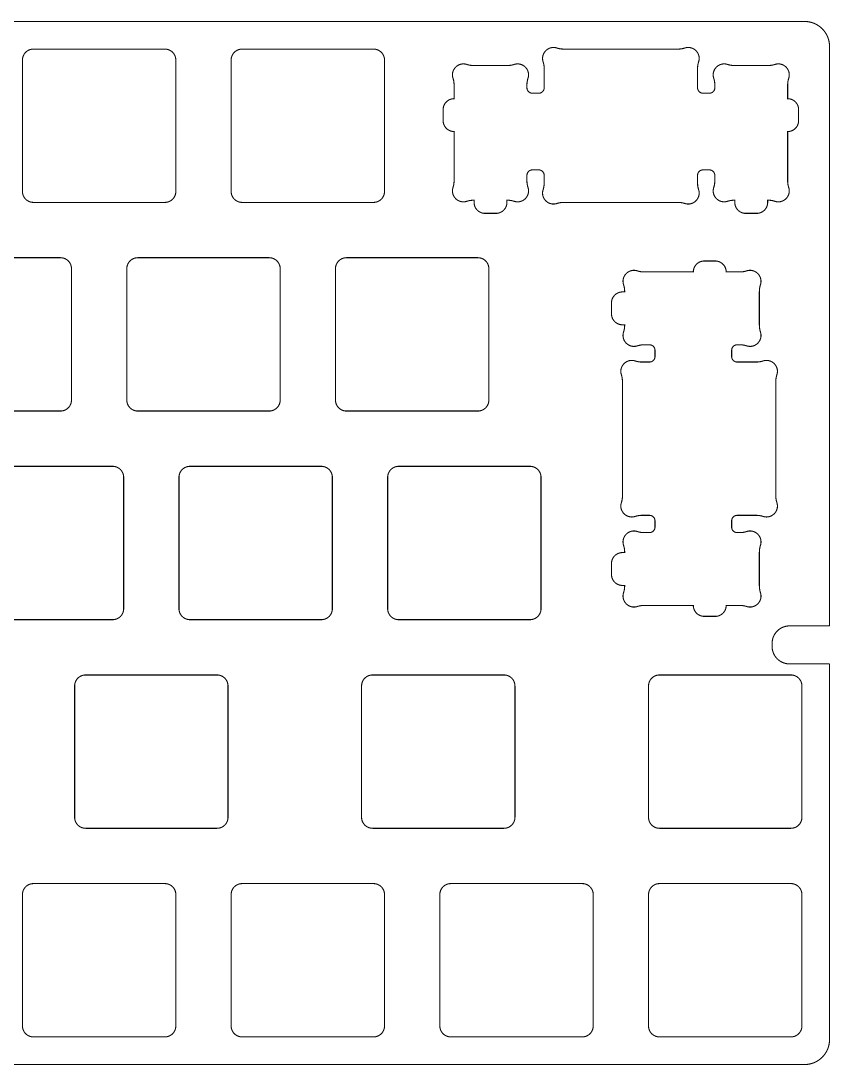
# Model space of a CAD drawing. Header units: millimetres. Extents: x 0 to 286, y -95 to 0.
# Drawn here: x 211.9 to 285.8, y -95.3 to 0.1 of the extents above; entities that cross this region are included whole.
import ezdxf

# ---------------------------------------------------------------- set-up
doc = ezdxf.new("R2010")
doc.units = ezdxf.units.MM
doc.header["$MEASUREMENT"] = 0
doc.layers.add('Board-Outline-Layer', color=7, linetype='Continuous', true_color=0xff00ff)

msp = doc.modelspace()

# ---------------------------------------------------------------- linework, layer by layer
at = {"layer": 'Board-Outline-Layer', "const_width": 0.1}
for points in [[(2.286, 0), (283.465, 0)], [(213.075, -2.525), (225.075, -2.525)], [(232.125, -2.525), (244.125, -2.525)], [(285.751, -2.286), (285.751, -55.192)], [(212.075, -3.525), (212.075, -15.525)], [(226.075, -3.525), (226.075, -15.525)], [(231.125, -3.525), (231.125, -15.525)], [(245.125, -3.525), (245.125, -15.525)], [(213.075, -16.525), (225.075, -16.525)], [(232.125, -16.525), (244.125, -16.525)], [(203.55, -21.575), (215.55, -21.575)], [(222.6, -21.575), (234.6, -21.575)], [(241.65, -21.575), (253.651, -21.575)], [(216.55, -22.575), (216.55, -34.575)], [(221.6, -22.575), (221.6, -34.575)], [(235.6, -22.575), (235.6, -34.575)], [(240.65, -22.575), (240.65, -34.575)], [(254.651, -22.575), (254.651, -34.575)], [(203.55, -35.575), (215.55, -35.575)], [(222.6, -35.575), (234.6, -35.575)], [(241.65, -35.575), (253.651, -35.575)], [(208.313, -40.625), (220.313, -40.625)], [(227.363, -40.625), (239.363, -40.625)], [(246.413, -40.625), (258.413, -40.625)], [(221.313, -41.625), (221.313, -53.625)], [(226.363, -41.625), (226.363, -53.625)], [(240.363, -41.625), (240.363, -53.625)], [(245.413, -41.625), (245.413, -53.625)], [(259.413, -41.625), (259.413, -53.625)], [(208.313, -54.625), (220.313, -54.625)], [(227.363, -54.625), (239.363, -54.625)], [(246.413, -54.625), (258.413, -54.625)], [(282.104, -55.192), (285.751, -55.192)], [(280.504, -57.068), (280.504, -56.792)], [(285.751, -58.668), (282.104, -58.668)], [(285.751, -58.668), (285.751, -92.964)], [(217.838, -59.675), (229.838, -59.675)], [(244.032, -59.675), (256.032, -59.675)], [(270.226, -59.675), (282.226, -59.675)], [(216.838, -60.675), (216.838, -72.675)], [(230.838, -60.675), (230.838, -72.675)], [(243.032, -60.675), (243.032, -72.675)], [(257.032, -60.675), (257.032, -72.675)], [(269.226, -60.675), (269.226, -72.675)], [(283.226, -60.675), (283.226, -72.675)], [(217.838, -73.675), (229.838, -73.675)], [(244.032, -73.675), (256.032, -73.675)], [(270.226, -73.675), (282.226, -73.675)], [(213.075, -78.725), (225.075, -78.725)], [(232.125, -78.725), (244.125, -78.725)], [(251.176, -78.725), (263.176, -78.725)], [(270.226, -78.725), (282.226, -78.725)], [(212.075, -79.725), (212.075, -91.725)], [(226.075, -79.725), (226.075, -91.725)], [(231.125, -79.725), (231.125, -91.725)], [(245.125, -79.725), (245.125, -91.725)], [(250.175, -79.725), (250.175, -91.725)], [(264.176, -79.725), (264.176, -91.725)], [(269.226, -79.725), (269.226, -91.725)], [(283.226, -79.725), (283.226, -91.725)], [(213.075, -92.725), (225.075, -92.725)], [(232.125, -92.725), (244.125, -92.725)], [(251.176, -92.725), (263.176, -92.725)], [(270.226, -92.725), (282.226, -92.725)], [(283.465, -95.25), (2.286, -95.25)]]:
    msp.add_lwpolyline(points, dxfattribs=at)
for points in [[(283.465, 0, -0.414), (285.751, -2.286)], [(213.075, -2.525, 0.414), (212.075, -3.525)], [(226.075, -3.525, 0.414), (225.075, -2.525)], [(232.125, -2.525, 0.414), (231.125, -3.525)], [(245.125, -3.525, 0.414), (244.125, -2.525)], [(212.075, -15.525, 0.414), (213.075, -16.525)], [(225.075, -16.525, 0.414), (226.075, -15.525)], [(231.125, -15.525, 0.414), (232.125, -16.525)], [(244.125, -16.525, 0.414), (245.125, -15.525)], [(216.55, -22.575, 0.414), (215.55, -21.575)], [(222.6, -21.575, 0.414), (221.6, -22.575)], [(235.6, -22.575, 0.414), (234.6, -21.575)], [(241.65, -21.575, 0.414), (240.65, -22.575)], [(254.651, -22.575, 0.414), (253.651, -21.575)], [(215.55, -35.575, 0.414), (216.55, -34.575)], [(221.6, -34.575, 0.414), (222.6, -35.575)], [(234.6, -35.575, 0.414), (235.6, -34.575)], [(240.65, -34.575, 0.414), (241.65, -35.575)], [(253.651, -35.575, 0.414), (254.651, -34.575)], [(221.313, -41.625, 0.414), (220.313, -40.625)], [(227.363, -40.625, 0.414), (226.363, -41.625)], [(240.363, -41.625, 0.414), (239.363, -40.625)], [(246.413, -40.625, 0.414), (245.413, -41.625)], [(259.413, -41.625, 0.414), (258.413, -40.625)], [(220.313, -54.625, 0.414), (221.313, -53.625)], [(226.363, -53.625, 0.414), (227.363, -54.625)], [(239.363, -54.625, 0.414), (240.363, -53.625)], [(245.413, -53.625, 0.414), (246.413, -54.625)], [(258.413, -54.625, 0.414), (259.413, -53.625)], [(280.504, -56.792, -0.414), (282.104, -55.192)], [(282.104, -58.668, -0.414), (280.504, -57.068)], [(217.838, -59.675, 0.414), (216.838, -60.675)], [(230.838, -60.675, 0.414), (229.838, -59.675)], [(244.032, -59.675, 0.414), (243.032, -60.675)], [(257.032, -60.675, 0.414), (256.032, -59.675)], [(270.226, -59.675, 0.414), (269.226, -60.675)], [(283.226, -60.675, 0.414), (282.226, -59.675)], [(216.838, -72.675, 0.414), (217.838, -73.675)], [(229.838, -73.675, 0.414), (230.838, -72.675)], [(243.032, -72.675, 0.414), (244.032, -73.675)], [(256.032, -73.675, 0.414), (257.032, -72.675)], [(269.226, -72.675, 0.414), (270.226, -73.675)], [(282.226, -73.675, 0.414), (283.226, -72.675)], [(213.075, -78.725, 0.414), (212.075, -79.725)], [(226.075, -79.725, 0.414), (225.075, -78.725)], [(232.125, -78.725, 0.414), (231.125, -79.725)], [(245.125, -79.725, 0.414), (244.125, -78.725)], [(251.176, -78.725, 0.414), (250.175, -79.725)], [(264.176, -79.725, 0.414), (263.176, -78.725)], [(270.226, -78.725, 0.414), (269.226, -79.725)], [(283.226, -79.725, 0.414), (282.226, -78.725)], [(212.075, -91.725, 0.414), (213.075, -92.725)], [(225.075, -92.725, 0.414), (226.075, -91.725)], [(231.125, -91.725, 0.414), (232.125, -92.725)], [(244.125, -92.725, 0.414), (245.125, -91.725)], [(250.175, -91.725, 0.414), (251.176, -92.725)], [(263.176, -92.725, 0.414), (264.176, -91.725)], [(269.226, -91.725, 0.414), (270.226, -92.725)], [(282.226, -92.725, 0.414), (283.226, -91.725)], [(285.751, -92.964, -0.414), (283.465, -95.25)]]:
    msp.add_lwpolyline(points, format="xyb", dxfattribs=at)
for points in [[(259.201, -13.555), (259.226, -13.556), (259.252, -13.558), (259.277, -13.561), (259.301, -13.565), (259.325, -13.571), (259.349, -13.578), (259.372, -13.585), (259.395, -13.594), (259.417, -13.604), (259.439, -13.615), (259.46, -13.627), (259.48, -13.64), (259.5, -13.654), (259.519, -13.669), (259.537, -13.685), (259.554, -13.701), (259.571, -13.719), (259.586, -13.737), (259.601, -13.756), (259.615, -13.775), (259.628, -13.796), (259.64, -13.817), (259.651, -13.838), (259.661, -13.86), (259.67, -13.883), (259.678, -13.906), (259.685, -13.93), (259.69, -13.954), (259.695, -13.979), (259.698, -14.004), (259.7, -14.029), (259.701, -14.055), (259.701, -14.746), (259.699, -14.824), (259.694, -14.902), (259.687, -14.98), (259.676, -15.058), (259.662, -15.135), (259.645, -15.212), (259.626, -15.288), (259.603, -15.363), (259.592, -15.399), (259.582, -15.436), (259.574, -15.472), (259.567, -15.508), (259.561, -15.544), (259.557, -15.579), (259.554, -15.615), (259.553, -15.65), (259.553, -15.685), (259.553, -15.72), (259.556, -15.755), (259.559, -15.789), (259.564, -15.823), (259.569, -15.857), (259.584, -15.923), (259.603, -15.987), (259.627, -16.05), (259.654, -16.111), (259.686, -16.169), (259.721, -16.226), (259.76, -16.279), (259.802, -16.33), (259.847, -16.379), (259.895, -16.424), (259.946, -16.466), (260, -16.505), (260.056, -16.54), (260.115, -16.571), (260.176, -16.599), (260.238, -16.622), (260.303, -16.641), (260.369, -16.656), (260.402, -16.662), (260.436, -16.667), (260.471, -16.67), (260.505, -16.672), (260.54, -16.673), (260.575, -16.673), (260.611, -16.671), (260.646, -16.668), (260.682, -16.664), (260.718, -16.659), (260.754, -16.652), (260.79, -16.643), (260.826, -16.634), (260.863, -16.623), (260.938, -16.6), (261.014, -16.58), (261.09, -16.563), (261.168, -16.55), (261.245, -16.539), (261.323, -16.531), (261.401, -16.527), (261.48, -16.525), (271.921, -16.525), (272, -16.527), (272.078, -16.531), (272.156, -16.539), (272.234, -16.55), (272.311, -16.563), (272.387, -16.58), (272.463, -16.6), (272.538, -16.623), (272.575, -16.634), (272.611, -16.643), (272.647, -16.652), (272.683, -16.659), (272.719, -16.664), (272.755, -16.668), (272.791, -16.671), (272.826, -16.673), (272.861, -16.673), (272.896, -16.672), (272.93, -16.67), (272.965, -16.667), (272.999, -16.662), (273.032, -16.656), (273.066, -16.649), (273.098, -16.641), (273.163, -16.622), (273.226, -16.599), (273.286, -16.571), (273.345, -16.54), (273.401, -16.505), (273.455, -16.466), (273.506, -16.424), (273.554, -16.379), (273.599, -16.33), (273.641, -16.279), (273.68, -16.226), (273.715, -16.169), (273.747, -16.111), (273.774, -16.05), (273.798, -15.987), (273.817, -15.923), (273.832, -15.857), (273.838, -15.823), (273.842, -15.789), (273.846, -15.755), (273.848, -15.72), (273.849, -15.685), (273.848, -15.65), (273.847, -15.615), (273.844, -15.579), (273.84, -15.544), (273.834, -15.508), (273.827, -15.472), (273.819, -15.436), (273.809, -15.399), (273.798, -15.363), (273.775, -15.288), (273.756, -15.212), (273.739, -15.135), (273.725, -15.058), (273.714, -14.98), (273.707, -14.902), (273.702, -14.824), (273.701, -14.746), (273.701, -14.055), (273.701, -14.029), (273.703, -14.004), (273.706, -13.979), (273.711, -13.954), (273.716, -13.93), (273.723, -13.906), (273.731, -13.883), (273.74, -13.86), (273.75, -13.838), (273.761, -13.817), (273.773, -13.796), (273.786, -13.775), (273.8, -13.756), (273.815, -13.737), (273.83, -13.719), (273.847, -13.701), (273.864, -13.685), (273.882, -13.669), (273.901, -13.654), (273.921, -13.64), (273.941, -13.627), (273.962, -13.615), (273.984, -13.604), (274.006, -13.594), (274.029, -13.585), (274.052, -13.578), (274.076, -13.571), (274.1, -13.565), (274.124, -13.561), (274.149, -13.558), (274.175, -13.556), (274.201, -13.555), (274.776, -13.555), (274.801, -13.556), (274.827, -13.558), (274.852, -13.561), (274.876, -13.565), (274.901, -13.571), (274.924, -13.578), (274.948, -13.585), (274.97, -13.594), (274.992, -13.604), (275.014, -13.615), (275.035, -13.627), (275.055, -13.64), (275.075, -13.654), (275.094, -13.669), (275.112, -13.685), (275.129, -13.701), (275.146, -13.719), (275.161, -13.737), (275.176, -13.756), (275.19, -13.775), (275.203, -13.796), (275.215, -13.817), (275.226, -13.838), (275.236, -13.86), (275.245, -13.883), (275.253, -13.906), (275.26, -13.93), (275.265, -13.954), (275.27, -13.979), (275.273, -14.004), (275.275, -14.029), (275.276, -14.055), (275.276, -14.546), (275.274, -14.624), (275.269, -14.702), (275.262, -14.78), (275.251, -14.858), (275.237, -14.935), (275.221, -15.012), (275.201, -15.088), (275.178, -15.163), (275.167, -15.199), (275.157, -15.236), (275.149, -15.272), (275.142, -15.308), (275.137, -15.344), (275.132, -15.379), (275.129, -15.415), (275.128, -15.45), (275.128, -15.485), (275.128, -15.52), (275.131, -15.555), (275.134, -15.589), (275.139, -15.623), (275.144, -15.657), (275.159, -15.723), (275.178, -15.787), (275.202, -15.85), (275.23, -15.911), (275.261, -15.969), (275.296, -16.026), (275.335, -16.079), (275.377, -16.13), (275.422, -16.179), (275.47, -16.224), (275.521, -16.266), (275.575, -16.305), (275.631, -16.34), (275.69, -16.371), (275.751, -16.399), (275.813, -16.422), (275.878, -16.441), (275.911, -16.449), (275.944, -16.456), (275.977, -16.462), (276.011, -16.467), (276.046, -16.47), (276.08, -16.472), (276.115, -16.473), (276.15, -16.473), (276.186, -16.471), (276.221, -16.468), (276.257, -16.464), (276.293, -16.459), (276.329, -16.452), (276.365, -16.443), (276.401, -16.434), (276.438, -16.423), (276.513, -16.4), (276.589, -16.38), (276.665, -16.363), (276.743, -16.35), (276.82, -16.339), (276.898, -16.331), (276.977, -16.327), (277.055, -16.325), (277.101, -16.325), (277.101, -16.525), (277.102, -16.576), (277.106, -16.627), (277.112, -16.677), (277.121, -16.727), (277.132, -16.775), (277.146, -16.822), (277.161, -16.869), (277.179, -16.914), (277.199, -16.959), (277.221, -17.002), (277.245, -17.044), (277.271, -17.084), (277.299, -17.123), (277.329, -17.161), (277.36, -17.197), (277.393, -17.232), (277.428, -17.265), (277.465, -17.297), (277.502, -17.326), (277.541, -17.354), (277.582, -17.38), (277.624, -17.404), (277.667, -17.426), (277.711, -17.446), (277.757, -17.464), (277.803, -17.48), (277.851, -17.494), (277.899, -17.505), (277.948, -17.514), (277.998, -17.52), (278.049, -17.524), (278.101, -17.525), (279.101, -17.525), (279.152, -17.524), (279.203, -17.52), (279.253, -17.514), (279.302, -17.505), (279.35, -17.494), (279.398, -17.48), (279.444, -17.464), (279.49, -17.446), (279.534, -17.426), (279.577, -17.404), (279.619, -17.38), (279.66, -17.354), (279.699, -17.326), (279.737, -17.297), (279.773, -17.265), (279.808, -17.232), (279.841, -17.197), (279.872, -17.161), (279.902, -17.123), (279.93, -17.084), (279.956, -17.044), (279.98, -17.002), (280.002, -16.959), (280.022, -16.914), (280.04, -16.869), (280.056, -16.822), (280.069, -16.775), (280.08, -16.727), (280.089, -16.677), (280.095, -16.627), (280.099, -16.576), (280.101, -16.525), (280.101, -16.325), (280.146, -16.325), (280.225, -16.327), (280.303, -16.331), (280.381, -16.339), (280.459, -16.35), (280.536, -16.363), (280.612, -16.38), (280.688, -16.4), (280.763, -16.423), (280.8, -16.434), (280.836, -16.443), (280.872, -16.452), (280.908, -16.459), (280.944, -16.464), (280.98, -16.468), (281.016, -16.471), (281.051, -16.473), (281.086, -16.473), (281.121, -16.472), (281.155, -16.47), (281.19, -16.467), (281.224, -16.462), (281.257, -16.456), (281.291, -16.449), (281.323, -16.441), (281.388, -16.422), (281.451, -16.399), (281.511, -16.371), (281.57, -16.34), (281.626, -16.305), (281.68, -16.266), (281.731, -16.224), (281.779, -16.179), (281.824, -16.13), (281.866, -16.079), (281.905, -16.026), (281.94, -15.969), (281.972, -15.911), (281.999, -15.85), (282.023, -15.787), (282.042, -15.723), (282.057, -15.657), (282.063, -15.623), (282.067, -15.589), (282.07, -15.555), (282.073, -15.52), (282.074, -15.485), (282.073, -15.45), (282.072, -15.415), (282.069, -15.379), (282.065, -15.344), (282.059, -15.308), (282.052, -15.272), (282.044, -15.236), (282.034, -15.199), (282.023, -15.163), (282, -15.088), (281.981, -15.012), (281.964, -14.935), (281.95, -14.858), (281.939, -14.78), (281.932, -14.702), (281.927, -14.624), (281.926, -14.546), (281.926, -10.055), (281.977, -10.054), (282.028, -10.05), (282.078, -10.043), (282.127, -10.035), (282.175, -10.024), (282.223, -10.01), (282.269, -9.994), (282.315, -9.976), (282.359, -9.956), (282.402, -9.934), (282.444, -9.91), (282.485, -9.884), (282.524, -9.856), (282.562, -9.827), (282.598, -9.795), (282.633, -9.762), (282.666, -9.727), (282.697, -9.691), (282.727, -9.653), (282.755, -9.614), (282.781, -9.574), (282.805, -9.532), (282.827, -9.489), (282.847, -9.444), (282.865, -9.399), (282.881, -9.352), (282.894, -9.305), (282.905, -9.257), (282.914, -9.207), (282.92, -9.157), (282.924, -9.106), (282.926, -9.055), (282.926, -8.055), (282.924, -8.004), (282.92, -7.953), (282.914, -7.903), (282.905, -7.853), (282.894, -7.805), (282.881, -7.758), (282.865, -7.711), (282.847, -7.666), (282.827, -7.621), (282.805, -7.578), (282.781, -7.536), (282.755, -7.496), (282.727, -7.457), (282.697, -7.419), (282.666, -7.383), (282.633, -7.348), (282.598, -7.315), (282.562, -7.283), (282.524, -7.254), (282.485, -7.226), (282.444, -7.2), (282.402, -7.176), (282.359, -7.154), (282.315, -7.134), (282.269, -7.116), (282.223, -7.1), (282.175, -7.087), (282.127, -7.075), (282.078, -7.067), (282.028, -7.06), (281.977, -7.056), (281.926, -7.055), (281.926, -5.804), (281.927, -5.726), (281.932, -5.648), (281.939, -5.57), (281.95, -5.492), (281.964, -5.415), (281.981, -5.338), (282, -5.262), (282.023, -5.187), (282.034, -5.151), (282.044, -5.115), (282.052, -5.078), (282.059, -5.042), (282.065, -5.006), (282.069, -4.971), (282.072, -4.935), (282.073, -4.9), (282.074, -4.865), (282.073, -4.83), (282.07, -4.795), (282.067, -4.761), (282.063, -4.727), (282.057, -4.693), (282.042, -4.627), (282.023, -4.563), (281.999, -4.5), (281.972, -4.439), (281.94, -4.381), (281.905, -4.325), (281.866, -4.271), (281.824, -4.22), (281.779, -4.171), (281.731, -4.126), (281.68, -4.084), (281.626, -4.046), (281.57, -4.01), (281.511, -3.979), (281.451, -3.951), (281.388, -3.928), (281.323, -3.909), (281.257, -3.894), (281.224, -3.888), (281.19, -3.883), (281.155, -3.88), (281.121, -3.878), (281.086, -3.877), (281.051, -3.877), (281.016, -3.879), (280.98, -3.882), (280.944, -3.886), (280.908, -3.891), (280.872, -3.898), (280.836, -3.907), (280.8, -3.916), (280.763, -3.927), (280.688, -3.95), (280.612, -3.97), (280.536, -3.987), (280.459, -4), (280.381, -4.011), (280.303, -4.019), (280.225, -4.023), (280.146, -4.025), (277.055, -4.025), (276.977, -4.023), (276.898, -4.019), (276.82, -4.011), (276.743, -4), (276.665, -3.987), (276.589, -3.97), (276.513, -3.95), (276.438, -3.927), (276.401, -3.916), (276.365, -3.907), (276.329, -3.898), (276.293, -3.891), (276.257, -3.886), (276.221, -3.882), (276.186, -3.879), (276.15, -3.877), (276.115, -3.877), (276.08, -3.878), (276.046, -3.88), (276.011, -3.883), (275.977, -3.888), (275.944, -3.894), (275.878, -3.909), (275.813, -3.928), (275.751, -3.951), (275.69, -3.979), (275.631, -4.01), (275.575, -4.046), (275.521, -4.084), (275.47, -4.126), (275.422, -4.171), (275.377, -4.22), (275.335, -4.271), (275.296, -4.325), (275.261, -4.381), (275.23, -4.439), (275.202, -4.5), (275.178, -4.563), (275.159, -4.627), (275.144, -4.693), (275.139, -4.727), (275.134, -4.761), (275.131, -4.795), (275.128, -4.83), (275.128, -4.865), (275.128, -4.9), (275.129, -4.935), (275.132, -4.971), (275.137, -5.006), (275.142, -5.042), (275.149, -5.078), (275.157, -5.115), (275.167, -5.151), (275.178, -5.187), (275.201, -5.262), (275.221, -5.338), (275.237, -5.415), (275.251, -5.492), (275.262, -5.57), (275.269, -5.648), (275.274, -5.726), (275.276, -5.804), (275.276, -6.055), (275.275, -6.081), (275.273, -6.106), (275.27, -6.131), (275.265, -6.156), (275.26, -6.18), (275.253, -6.204), (275.245, -6.227), (275.236, -6.25), (275.226, -6.272), (275.215, -6.293), (275.203, -6.314), (275.19, -6.335), (275.176, -6.354), (275.161, -6.373), (275.146, -6.391), (275.129, -6.409), (275.112, -6.425), (275.094, -6.441), (275.075, -6.456), (275.055, -6.47), (275.035, -6.483), (275.014, -6.495), (274.992, -6.506), (274.97, -6.516), (274.948, -6.525), (274.924, -6.533), (274.901, -6.539), (274.876, -6.545), (274.852, -6.549), (274.827, -6.552), (274.801, -6.554), (274.776, -6.555), (274.201, -6.555), (274.175, -6.554), (274.149, -6.552), (274.124, -6.549), (274.1, -6.545), (274.076, -6.539), (274.052, -6.533), (274.029, -6.525), (274.006, -6.516), (273.984, -6.506), (273.962, -6.495), (273.941, -6.483), (273.921, -6.47), (273.901, -6.456), (273.882, -6.441), (273.864, -6.425), (273.847, -6.409), (273.83, -6.391), (273.815, -6.373), (273.8, -6.354), (273.786, -6.335), (273.773, -6.314), (273.761, -6.293), (273.75, -6.272), (273.74, -6.25), (273.731, -6.227), (273.723, -6.204), (273.716, -6.18), (273.711, -6.156), (273.706, -6.131), (273.703, -6.106), (273.701, -6.081), (273.701, -6.055), (273.701, -4.304), (273.702, -4.226), (273.707, -4.148), (273.714, -4.07), (273.725, -3.992), (273.739, -3.915), (273.756, -3.838), (273.775, -3.762), (273.798, -3.687), (273.809, -3.651), (273.819, -3.615), (273.827, -3.578), (273.834, -3.542), (273.84, -3.506), (273.844, -3.471), (273.847, -3.435), (273.848, -3.4), (273.849, -3.365), (273.848, -3.33), (273.846, -3.295), (273.842, -3.261), (273.838, -3.227), (273.832, -3.193), (273.817, -3.127), (273.798, -3.063), (273.774, -3), (273.747, -2.939), (273.715, -2.881), (273.68, -2.825), (273.641, -2.771), (273.599, -2.72), (273.554, -2.671), (273.506, -2.626), (273.455, -2.584), (273.401, -2.546), (273.345, -2.51), (273.286, -2.479), (273.226, -2.451), (273.163, -2.428), (273.098, -2.409), (273.066, -2.401), (273.032, -2.394), (272.999, -2.388), (272.965, -2.383), (272.93, -2.38), (272.896, -2.378), (272.861, -2.377), (272.826, -2.377), (272.791, -2.379), (272.755, -2.382), (272.719, -2.386), (272.683, -2.391), (272.647, -2.398), (272.611, -2.407), (272.575, -2.416), (272.538, -2.427), (272.463, -2.45), (272.387, -2.47), (272.311, -2.487), (272.234, -2.5), (272.156, -2.511), (272.078, -2.519), (272, -2.523), (271.921, -2.525), (261.48, -2.525), (261.401, -2.523), (261.323, -2.519), (261.245, -2.511), (261.168, -2.5), (261.09, -2.487), (261.014, -2.47), (260.938, -2.45), (260.863, -2.427), (260.826, -2.416), (260.79, -2.407), (260.754, -2.398), (260.718, -2.391), (260.682, -2.386), (260.646, -2.382), (260.611, -2.379), (260.575, -2.377), (260.54, -2.377), (260.505, -2.378), (260.471, -2.38), (260.436, -2.383), (260.402, -2.388), (260.369, -2.394), (260.303, -2.409), (260.238, -2.428), (260.176, -2.451), (260.115, -2.479), (260.056, -2.51), (260, -2.546), (259.946, -2.584), (259.895, -2.626), (259.847, -2.671), (259.802, -2.72), (259.76, -2.771), (259.721, -2.825), (259.686, -2.881), (259.654, -2.939), (259.627, -3), (259.603, -3.063), (259.584, -3.127), (259.576, -3.16), (259.569, -3.193), (259.564, -3.227), (259.559, -3.261), (259.556, -3.295), (259.553, -3.33), (259.553, -3.365), (259.553, -3.4), (259.554, -3.435), (259.557, -3.471), (259.561, -3.506), (259.567, -3.542), (259.574, -3.578), (259.582, -3.615), (259.592, -3.651), (259.603, -3.687), (259.626, -3.762), (259.645, -3.838), (259.662, -3.915), (259.676, -3.992), (259.687, -4.07), (259.694, -4.148), (259.699, -4.226), (259.701, -4.304), (259.701, -6.055), (259.7, -6.081), (259.698, -6.106), (259.695, -6.131), (259.69, -6.156), (259.685, -6.18), (259.678, -6.204), (259.67, -6.227), (259.661, -6.25), (259.651, -6.272), (259.64, -6.293), (259.628, -6.314), (259.615, -6.335), (259.601, -6.354), (259.586, -6.373), (259.571, -6.391), (259.554, -6.409), (259.537, -6.425), (259.519, -6.441), (259.5, -6.456), (259.48, -6.47), (259.46, -6.483), (259.439, -6.495), (259.417, -6.506), (259.395, -6.516), (259.372, -6.525), (259.349, -6.533), (259.325, -6.539), (259.301, -6.545), (259.277, -6.549), (259.252, -6.552), (259.226, -6.554), (259.201, -6.555), (258.626, -6.555), (258.6, -6.554), (258.574, -6.552), (258.549, -6.549), (258.525, -6.545), (258.501, -6.539), (258.477, -6.533), (258.454, -6.525), (258.431, -6.516), (258.409, -6.506), (258.387, -6.495), (258.366, -6.483), (258.346, -6.47), (258.326, -6.456), (258.308, -6.441), (258.289, -6.425), (258.272, -6.409), (258.255, -6.391), (258.24, -6.373), (258.225, -6.354), (258.211, -6.335), (258.198, -6.314), (258.186, -6.293), (258.175, -6.272), (258.165, -6.25), (258.156, -6.227), (258.148, -6.204), (258.141, -6.18), (258.136, -6.156), (258.131, -6.131), (258.128, -6.106), (258.126, -6.081), (258.126, -6.055), (258.126, -5.804), (258.127, -5.726), (258.132, -5.648), (258.139, -5.57), (258.15, -5.492), (258.164, -5.415), (258.181, -5.338), (258.2, -5.262), (258.223, -5.187), (258.234, -5.151), (258.244, -5.115), (258.252, -5.078), (258.259, -5.042), (258.265, -5.006), (258.269, -4.971), (258.272, -4.935), (258.273, -4.9), (258.274, -4.865), (258.273, -4.83), (258.27, -4.795), (258.267, -4.761), (258.263, -4.727), (258.257, -4.693), (258.242, -4.627), (258.223, -4.563), (258.199, -4.5), (258.172, -4.439), (258.14, -4.381), (258.105, -4.325), (258.066, -4.271), (258.024, -4.22), (257.979, -4.171), (257.931, -4.126), (257.88, -4.084), (257.826, -4.046), (257.77, -4.01), (257.711, -3.979), (257.651, -3.951), (257.588, -3.928), (257.523, -3.909), (257.457, -3.894), (257.424, -3.888), (257.39, -3.883), (257.355, -3.88), (257.321, -3.878), (257.286, -3.877), (257.251, -3.877), (257.215, -3.879), (257.18, -3.882), (257.144, -3.886), (257.108, -3.891), (257.072, -3.898), (257.036, -3.907), (257, -3.916), (256.963, -3.927), (256.888, -3.95), (256.812, -3.97), (256.736, -3.987), (256.659, -4), (256.581, -4.011), (256.503, -4.019), (256.425, -4.023), (256.346, -4.025), (253.255, -4.025), (253.176, -4.023), (253.098, -4.019), (253.02, -4.011), (252.943, -4), (252.865, -3.987), (252.789, -3.97), (252.713, -3.95), (252.638, -3.927), (252.601, -3.916), (252.565, -3.907), (252.529, -3.898), (252.493, -3.891), (252.457, -3.886), (252.421, -3.882), (252.386, -3.879), (252.35, -3.877), (252.315, -3.877), (252.28, -3.878), (252.246, -3.88), (252.211, -3.883), (252.177, -3.888), (252.144, -3.894), (252.078, -3.909), (252.013, -3.928), (251.951, -3.951), (251.89, -3.979), (251.831, -4.01), (251.775, -4.046), (251.721, -4.084), (251.67, -4.126), (251.622, -4.171), (251.577, -4.22), (251.535, -4.271), (251.496, -4.325), (251.461, -4.381), (251.429, -4.439), (251.402, -4.5), (251.378, -4.563), (251.359, -4.627), (251.351, -4.66), (251.344, -4.693), (251.339, -4.727), (251.334, -4.761), (251.331, -4.795), (251.328, -4.83), (251.327, -4.865), (251.328, -4.9), (251.329, -4.935), (251.332, -4.971), (251.336, -5.006), (251.342, -5.042), (251.349, -5.078), (251.357, -5.115), (251.367, -5.151), (251.378, -5.187), (251.401, -5.262), (251.42, -5.338), (251.437, -5.415), (251.451, -5.492), (251.462, -5.57), (251.469, -5.648), (251.474, -5.726), (251.476, -5.804), (251.476, -7.055), (251.424, -7.056), (251.373, -7.06), (251.323, -7.067), (251.274, -7.075), (251.226, -7.087), (251.178, -7.1), (251.132, -7.116), (251.086, -7.134), (251.042, -7.154), (250.999, -7.176), (250.957, -7.2), (250.916, -7.226), (250.877, -7.254), (250.839, -7.283), (250.803, -7.315), (250.768, -7.348), (250.735, -7.383), (250.704, -7.419), (250.674, -7.457), (250.646, -7.496), (250.62, -7.536), (250.596, -7.578), (250.574, -7.621), (250.554, -7.666), (250.536, -7.711), (250.52, -7.758), (250.507, -7.805), (250.496, -7.853), (250.487, -7.903), (250.481, -7.953), (250.477, -8.004), (250.476, -8.055), (250.476, -9.055), (250.477, -9.106), (250.481, -9.157), (250.487, -9.207), (250.496, -9.257), (250.507, -9.305), (250.52, -9.352), (250.536, -9.399), (250.554, -9.444), (250.574, -9.489), (250.596, -9.532), (250.62, -9.574), (250.646, -9.614), (250.674, -9.653), (250.704, -9.691), (250.735, -9.727), (250.768, -9.762), (250.803, -9.795), (250.839, -9.827), (250.877, -9.856), (250.916, -9.884), (250.957, -9.91), (250.999, -9.934), (251.042, -9.956), (251.086, -9.976), (251.132, -9.994), (251.178, -10.01), (251.226, -10.024), (251.274, -10.035), (251.323, -10.043), (251.373, -10.05), (251.424, -10.054), (251.476, -10.055), (251.476, -14.546), (251.474, -14.624), (251.469, -14.702), (251.462, -14.78), (251.451, -14.858), (251.437, -14.935), (251.42, -15.012), (251.401, -15.088), (251.378, -15.163), (251.367, -15.199), (251.357, -15.236), (251.349, -15.272), (251.342, -15.308), (251.336, -15.344), (251.332, -15.379), (251.329, -15.415), (251.328, -15.45), (251.327, -15.485), (251.328, -15.52), (251.331, -15.555), (251.334, -15.589), (251.339, -15.623), (251.344, -15.657), (251.359, -15.723), (251.378, -15.787), (251.402, -15.85), (251.429, -15.911), (251.461, -15.969), (251.496, -16.026), (251.535, -16.079), (251.577, -16.13), (251.622, -16.179), (251.67, -16.224), (251.721, -16.266), (251.775, -16.305), (251.831, -16.34), (251.89, -16.371), (251.951, -16.399), (252.013, -16.422), (252.078, -16.441), (252.111, -16.449), (252.144, -16.456), (252.177, -16.462), (252.211, -16.467), (252.246, -16.47), (252.28, -16.472), (252.315, -16.473), (252.35, -16.473), (252.386, -16.471), (252.421, -16.468), (252.457, -16.464), (252.493, -16.459), (252.529, -16.452), (252.565, -16.443), (252.601, -16.434), (252.638, -16.423), (252.713, -16.4), (252.789, -16.38), (252.865, -16.363), (252.943, -16.35), (253.02, -16.339), (253.098, -16.331), (253.176, -16.327), (253.255, -16.325), (253.3, -16.325), (253.3, -16.525), (253.302, -16.576), (253.306, -16.627), (253.312, -16.677), (253.321, -16.727), (253.332, -16.775), (253.345, -16.822), (253.361, -16.869), (253.379, -16.914), (253.399, -16.959), (253.421, -17.002), (253.445, -17.044), (253.471, -17.084), (253.499, -17.123), (253.529, -17.161), (253.56, -17.197), (253.593, -17.232), (253.628, -17.265), (253.664, -17.297), (253.702, -17.326), (253.741, -17.354), (253.782, -17.38), (253.824, -17.404), (253.867, -17.426), (253.911, -17.446), (253.957, -17.464), (254.003, -17.48), (254.051, -17.494), (254.099, -17.505), (254.148, -17.514), (254.198, -17.52), (254.249, -17.524), (254.3, -17.525), (255.3, -17.525), (255.352, -17.524), (255.403, -17.52), (255.453, -17.514), (255.502, -17.505), (255.55, -17.494), (255.598, -17.48), (255.644, -17.464), (255.69, -17.446), (255.734, -17.426), (255.777, -17.404), (255.819, -17.38), (255.86, -17.354), (255.899, -17.326), (255.937, -17.297), (255.973, -17.265), (256.008, -17.232), (256.041, -17.197), (256.072, -17.161), (256.102, -17.123), (256.13, -17.084), (256.156, -17.044), (256.18, -17.002), (256.202, -16.959), (256.222, -16.914), (256.24, -16.869), (256.256, -16.822), (256.269, -16.775), (256.28, -16.727), (256.289, -16.677), (256.295, -16.627), (256.299, -16.576), (256.3, -16.525), (256.3, -16.325), (256.346, -16.325), (256.425, -16.327), (256.503, -16.331), (256.581, -16.339), (256.659, -16.35), (256.736, -16.363), (256.812, -16.38), (256.888, -16.4), (256.963, -16.423), (257, -16.434), (257.036, -16.443), (257.072, -16.452), (257.108, -16.459), (257.144, -16.464), (257.18, -16.468), (257.215, -16.471), (257.251, -16.473), (257.286, -16.473), (257.321, -16.472), (257.355, -16.47), (257.39, -16.467), (257.424, -16.462), (257.457, -16.456), (257.49, -16.449), (257.523, -16.441), (257.588, -16.422), (257.651, -16.399), (257.711, -16.371), (257.77, -16.34), (257.826, -16.305), (257.88, -16.266), (257.931, -16.224), (257.979, -16.179), (258.024, -16.13), (258.066, -16.079), (258.105, -16.026), (258.14, -15.969), (258.172, -15.911), (258.199, -15.85), (258.223, -15.787), (258.242, -15.723), (258.257, -15.657), (258.263, -15.623), (258.267, -15.589), (258.27, -15.555), (258.273, -15.52), (258.274, -15.485), (258.273, -15.45), (258.272, -15.415), (258.269, -15.379), (258.265, -15.344), (258.259, -15.308), (258.252, -15.272), (258.244, -15.236), (258.234, -15.199), (258.223, -15.163), (258.2, -15.088), (258.181, -15.012), (258.164, -14.935), (258.15, -14.858), (258.139, -14.78), (258.132, -14.702), (258.127, -14.624), (258.126, -14.546), (258.126, -14.055), (258.126, -14.029), (258.128, -14.004), (258.131, -13.979), (258.136, -13.954), (258.141, -13.93), (258.148, -13.906), (258.156, -13.883), (258.165, -13.86), (258.175, -13.838), (258.186, -13.817), (258.198, -13.796), (258.211, -13.775), (258.225, -13.756), (258.24, -13.737), (258.255, -13.719), (258.272, -13.701), (258.289, -13.685), (258.308, -13.669), (258.326, -13.654), (258.346, -13.64), (258.366, -13.627), (258.387, -13.615), (258.409, -13.604), (258.431, -13.594), (258.454, -13.585), (258.477, -13.578), (258.501, -13.571), (258.525, -13.565), (258.549, -13.561), (258.574, -13.558), (258.6, -13.556), (258.626, -13.555)], [(269.814, -30.6), (269.814, -30.626), (269.812, -30.651), (269.809, -30.676), (269.804, -30.701), (269.799, -30.725), (269.792, -30.749), (269.784, -30.772), (269.775, -30.795), (269.765, -30.817), (269.754, -30.838), (269.742, -30.859), (269.729, -30.88), (269.715, -30.899), (269.7, -30.918), (269.684, -30.936), (269.668, -30.954), (269.65, -30.97), (269.632, -30.986), (269.613, -31.001), (269.594, -31.015), (269.574, -31.028), (269.553, -31.04), (269.531, -31.051), (269.509, -31.061), (269.486, -31.07), (269.463, -31.078), (269.439, -31.084), (269.415, -31.09), (269.39, -31.094), (269.365, -31.097), (269.34, -31.099), (269.314, -31.1), (268.624, -31.1), (268.545, -31.099), (268.467, -31.094), (268.389, -31.086), (268.311, -31.075), (268.234, -31.062), (268.158, -31.045), (268.082, -31.025), (268.006, -31.002), (267.97, -30.991), (267.934, -30.982), (267.898, -30.973), (267.862, -30.966), (267.826, -30.961), (267.79, -30.957), (267.754, -30.954), (267.719, -30.952), (267.684, -30.952), (267.649, -30.953), (267.614, -30.955), (267.58, -30.959), (267.546, -30.963), (267.513, -30.969), (267.446, -30.984), (267.382, -31.003), (267.319, -31.027), (267.259, -31.054), (267.2, -31.085), (267.144, -31.121), (267.09, -31.159), (267.039, -31.201), (266.991, -31.247), (266.945, -31.295), (266.903, -31.346), (266.865, -31.4), (266.83, -31.456), (266.798, -31.514), (266.771, -31.575), (266.747, -31.638), (266.728, -31.702), (266.713, -31.768), (266.707, -31.802), (266.703, -31.836), (266.699, -31.87), (266.697, -31.905), (266.696, -31.94), (266.697, -31.975), (266.698, -32.01), (266.701, -32.046), (266.705, -32.081), (266.711, -32.117), (266.718, -32.153), (266.726, -32.19), (266.736, -32.226), (266.747, -32.262), (266.769, -32.337), (266.789, -32.413), (266.806, -32.49), (266.82, -32.567), (266.83, -32.645), (266.838, -32.723), (266.843, -32.801), (266.844, -32.879), (266.844, -43.321), (266.843, -43.399), (266.838, -43.477), (266.83, -43.556), (266.82, -43.633), (266.806, -43.71), (266.789, -43.787), (266.769, -43.863), (266.747, -43.938), (266.736, -43.974), (266.726, -44.011), (266.718, -44.047), (266.711, -44.083), (266.705, -44.119), (266.701, -44.155), (266.698, -44.19), (266.697, -44.225), (266.696, -44.261), (266.697, -44.295), (266.699, -44.33), (266.703, -44.364), (266.707, -44.398), (266.713, -44.432), (266.72, -44.465), (266.728, -44.498), (266.747, -44.562), (266.771, -44.625), (266.798, -44.686), (266.83, -44.744), (266.865, -44.801), (266.903, -44.854), (266.945, -44.905), (266.991, -44.954), (267.039, -44.999), (267.09, -45.041), (267.144, -45.08), (267.2, -45.115), (267.259, -45.146), (267.319, -45.174), (267.382, -45.197), (267.446, -45.216), (267.513, -45.231), (267.546, -45.237), (267.58, -45.242), (267.614, -45.245), (267.649, -45.247), (267.684, -45.248), (267.719, -45.248), (267.754, -45.246), (267.79, -45.243), (267.826, -45.239), (267.862, -45.234), (267.898, -45.227), (267.934, -45.218), (267.97, -45.209), (268.006, -45.198), (268.082, -45.175), (268.158, -45.155), (268.234, -45.138), (268.311, -45.125), (268.389, -45.114), (268.467, -45.106), (268.545, -45.102), (268.624, -45.1), (269.314, -45.1), (269.34, -45.101), (269.365, -45.103), (269.39, -45.106), (269.415, -45.11), (269.439, -45.116), (269.463, -45.123), (269.486, -45.13), (269.509, -45.139), (269.531, -45.149), (269.553, -45.16), (269.574, -45.172), (269.594, -45.185), (269.613, -45.199), (269.632, -45.214), (269.65, -45.23), (269.668, -45.247), (269.684, -45.264), (269.7, -45.282), (269.715, -45.301), (269.729, -45.321), (269.742, -45.341), (269.754, -45.362), (269.765, -45.383), (269.775, -45.405), (269.784, -45.428), (269.792, -45.451), (269.799, -45.475), (269.804, -45.499), (269.809, -45.524), (269.812, -45.549), (269.814, -45.574), (269.814, -45.6), (269.814, -46.175), (269.814, -46.201), (269.812, -46.226), (269.809, -46.251), (269.804, -46.276), (269.799, -46.3), (269.792, -46.324), (269.784, -46.347), (269.775, -46.37), (269.765, -46.392), (269.754, -46.413), (269.742, -46.434), (269.729, -46.455), (269.715, -46.474), (269.7, -46.493), (269.684, -46.511), (269.668, -46.529), (269.65, -46.545), (269.632, -46.561), (269.613, -46.576), (269.594, -46.59), (269.574, -46.603), (269.553, -46.615), (269.531, -46.626), (269.509, -46.636), (269.486, -46.645), (269.463, -46.653), (269.439, -46.659), (269.415, -46.665), (269.39, -46.669), (269.365, -46.673), (269.34, -46.675), (269.314, -46.675), (268.824, -46.675), (268.745, -46.674), (268.667, -46.669), (268.589, -46.661), (268.511, -46.651), (268.434, -46.637), (268.358, -46.62), (268.282, -46.6), (268.206, -46.578), (268.17, -46.566), (268.134, -46.557), (268.098, -46.548), (268.062, -46.542), (268.026, -46.536), (267.99, -46.532), (267.954, -46.529), (267.919, -46.527), (267.884, -46.527), (267.849, -46.528), (267.814, -46.53), (267.78, -46.534), (267.746, -46.538), (267.713, -46.544), (267.646, -46.559), (267.582, -46.578), (267.519, -46.602), (267.459, -46.629), (267.4, -46.66), (267.344, -46.696), (267.29, -46.734), (267.239, -46.776), (267.191, -46.822), (267.146, -46.87), (267.103, -46.921), (267.065, -46.975), (267.03, -47.031), (266.998, -47.089), (266.971, -47.15), (266.947, -47.213), (266.928, -47.277), (266.92, -47.31), (266.913, -47.343), (266.907, -47.377), (266.903, -47.411), (266.899, -47.445), (266.897, -47.48), (266.896, -47.515), (266.897, -47.55), (266.898, -47.585), (266.901, -47.621), (266.905, -47.656), (266.911, -47.692), (266.918, -47.728), (266.926, -47.765), (266.936, -47.801), (266.947, -47.837), (266.969, -47.912), (266.989, -47.988), (267.006, -48.065), (267.02, -48.142), (267.03, -48.22), (267.038, -48.298), (267.043, -48.376), (267.044, -48.455), (267.044, -48.5), (266.844, -48.5), (266.793, -48.501), (266.742, -48.505), (266.692, -48.512), (266.643, -48.52), (266.594, -48.532), (266.547, -48.545), (266.5, -48.561), (266.455, -48.579), (266.411, -48.599), (266.368, -48.621), (266.326, -48.645), (266.285, -48.671), (266.246, -48.699), (266.208, -48.728), (266.172, -48.76), (266.137, -48.793), (266.104, -48.828), (266.073, -48.864), (266.043, -48.902), (266.015, -48.941), (265.989, -48.982), (265.965, -49.023), (265.943, -49.067), (265.923, -49.111), (265.905, -49.156), (265.889, -49.203), (265.876, -49.25), (265.865, -49.299), (265.856, -49.348), (265.849, -49.398), (265.846, -49.449), (265.844, -49.5), (265.844, -50.5), (265.846, -50.552), (265.849, -50.602), (265.856, -50.652), (265.865, -50.702), (265.876, -50.75), (265.889, -50.797), (265.905, -50.844), (265.923, -50.889), (265.943, -50.934), (265.965, -50.977), (265.989, -51.019), (266.015, -51.059), (266.043, -51.098), (266.073, -51.136), (266.104, -51.172), (266.137, -51.207), (266.172, -51.24), (266.208, -51.272), (266.246, -51.301), (266.285, -51.329), (266.326, -51.355), (266.368, -51.379), (266.411, -51.401), (266.455, -51.422), (266.5, -51.439), (266.547, -51.455), (266.594, -51.469), (266.643, -51.48), (266.692, -51.489), (266.742, -51.495), (266.793, -51.499), (266.844, -51.5), (267.044, -51.5), (267.044, -51.546), (267.043, -51.624), (267.038, -51.703), (267.03, -51.781), (267.02, -51.858), (267.006, -51.935), (266.989, -52.012), (266.969, -52.088), (266.947, -52.163), (266.936, -52.199), (266.926, -52.236), (266.918, -52.272), (266.911, -52.308), (266.905, -52.344), (266.901, -52.38), (266.898, -52.415), (266.897, -52.45), (266.896, -52.486), (266.897, -52.52), (266.899, -52.555), (266.903, -52.589), (266.907, -52.623), (266.913, -52.657), (266.92, -52.69), (266.928, -52.723), (266.947, -52.787), (266.971, -52.85), (266.998, -52.911), (267.03, -52.969), (267.065, -53.026), (267.103, -53.079), (267.146, -53.13), (267.191, -53.179), (267.239, -53.224), (267.29, -53.266), (267.344, -53.305), (267.4, -53.34), (267.459, -53.371), (267.519, -53.399), (267.582, -53.422), (267.646, -53.441), (267.713, -53.456), (267.746, -53.462), (267.78, -53.467), (267.814, -53.47), (267.849, -53.472), (267.884, -53.473), (267.919, -53.473), (267.954, -53.471), (267.99, -53.468), (268.026, -53.464), (268.062, -53.459), (268.098, -53.452), (268.134, -53.444), (268.17, -53.434), (268.206, -53.423), (268.282, -53.4), (268.358, -53.38), (268.434, -53.363), (268.511, -53.35), (268.589, -53.339), (268.667, -53.331), (268.745, -53.327), (268.824, -53.325), (273.314, -53.325), (273.316, -53.377), (273.319, -53.427), (273.326, -53.477), (273.335, -53.527), (273.346, -53.575), (273.359, -53.622), (273.375, -53.669), (273.393, -53.714), (273.413, -53.759), (273.435, -53.802), (273.459, -53.844), (273.485, -53.884), (273.513, -53.923), (273.543, -53.961), (273.574, -53.998), (273.607, -54.032), (273.642, -54.065), (273.678, -54.097), (273.716, -54.126), (273.755, -54.154), (273.796, -54.18), (273.838, -54.204), (273.881, -54.226), (273.925, -54.247), (273.97, -54.264), (274.017, -54.28), (274.064, -54.294), (274.113, -54.305), (274.162, -54.314), (274.212, -54.32), (274.263, -54.324), (274.314, -54.325), (275.314, -54.325), (275.366, -54.324), (275.417, -54.32), (275.467, -54.314), (275.516, -54.305), (275.564, -54.294), (275.612, -54.28), (275.658, -54.264), (275.704, -54.247), (275.748, -54.226), (275.791, -54.204), (275.833, -54.18), (275.873, -54.154), (275.913, -54.126), (275.95, -54.097), (275.987, -54.065), (276.021, -54.032), (276.055, -53.998), (276.086, -53.961), (276.116, -53.923), (276.144, -53.884), (276.17, -53.844), (276.194, -53.802), (276.216, -53.759), (276.236, -53.714), (276.254, -53.669), (276.269, -53.622), (276.283, -53.575), (276.294, -53.527), (276.303, -53.477), (276.309, -53.427), (276.313, -53.377), (276.314, -53.325), (277.565, -53.325), (277.643, -53.327), (277.722, -53.331), (277.8, -53.339), (277.877, -53.35), (277.954, -53.363), (278.031, -53.38), (278.107, -53.4), (278.182, -53.423), (278.218, -53.434), (278.255, -53.444), (278.291, -53.452), (278.327, -53.459), (278.363, -53.464), (278.399, -53.468), (278.434, -53.471), (278.47, -53.473), (278.505, -53.473), (278.54, -53.472), (278.574, -53.47), (278.608, -53.467), (278.642, -53.462), (278.676, -53.456), (278.742, -53.441), (278.807, -53.422), (278.869, -53.399), (278.93, -53.371), (278.989, -53.34), (279.045, -53.305), (279.099, -53.266), (279.15, -53.224), (279.198, -53.179), (279.243, -53.13), (279.285, -53.079), (279.324, -53.026), (279.359, -52.969), (279.39, -52.911), (279.418, -52.85), (279.441, -52.787), (279.461, -52.723), (279.476, -52.657), (279.481, -52.623), (279.486, -52.589), (279.489, -52.555), (279.491, -52.52), (279.492, -52.486), (279.492, -52.45), (279.49, -52.415), (279.488, -52.38), (279.483, -52.344), (279.478, -52.308), (279.471, -52.272), (279.463, -52.236), (279.453, -52.199), (279.442, -52.163), (279.419, -52.088), (279.399, -52.012), (279.383, -51.935), (279.369, -51.858), (279.358, -51.781), (279.35, -51.703), (279.346, -51.624), (279.344, -51.546), (279.344, -48.455), (279.346, -48.376), (279.35, -48.298), (279.358, -48.22), (279.369, -48.142), (279.383, -48.065), (279.399, -47.988), (279.419, -47.912), (279.442, -47.837), (279.453, -47.801), (279.463, -47.765), (279.471, -47.728), (279.478, -47.692), (279.483, -47.656), (279.488, -47.621), (279.49, -47.585), (279.492, -47.55), (279.492, -47.515), (279.491, -47.48), (279.489, -47.445), (279.486, -47.411), (279.481, -47.377), (279.476, -47.343), (279.461, -47.277), (279.441, -47.213), (279.418, -47.15), (279.39, -47.089), (279.359, -47.031), (279.324, -46.975), (279.285, -46.921), (279.243, -46.87), (279.198, -46.822), (279.15, -46.776), (279.099, -46.734), (279.045, -46.696), (278.989, -46.66), (278.93, -46.629), (278.869, -46.602), (278.807, -46.578), (278.742, -46.559), (278.676, -46.544), (278.642, -46.538), (278.608, -46.534), (278.574, -46.53), (278.54, -46.528), (278.505, -46.527), (278.47, -46.527), (278.434, -46.529), (278.399, -46.532), (278.363, -46.536), (278.327, -46.542), (278.291, -46.548), (278.255, -46.557), (278.218, -46.566), (278.182, -46.578), (278.107, -46.6), (278.031, -46.62), (277.954, -46.637), (277.877, -46.651), (277.8, -46.661), (277.722, -46.669), (277.643, -46.674), (277.565, -46.675), (277.314, -46.675), (277.289, -46.675), (277.263, -46.673), (277.238, -46.669), (277.214, -46.665), (277.189, -46.659), (277.166, -46.653), (277.142, -46.645), (277.12, -46.636), (277.098, -46.626), (277.076, -46.615), (277.055, -46.603), (277.035, -46.59), (277.015, -46.576), (276.996, -46.561), (276.978, -46.545), (276.961, -46.529), (276.944, -46.511), (276.928, -46.493), (276.914, -46.474), (276.9, -46.455), (276.887, -46.434), (276.875, -46.413), (276.864, -46.392), (276.854, -46.37), (276.845, -46.347), (276.837, -46.324), (276.83, -46.3), (276.824, -46.276), (276.82, -46.251), (276.817, -46.226), (276.815, -46.201), (276.814, -46.175), (276.814, -45.6), (276.815, -45.574), (276.817, -45.549), (276.82, -45.524), (276.824, -45.499), (276.83, -45.475), (276.837, -45.451), (276.845, -45.428), (276.854, -45.405), (276.864, -45.383), (276.875, -45.362), (276.887, -45.341), (276.9, -45.321), (276.914, -45.301), (276.928, -45.282), (276.944, -45.264), (276.961, -45.247), (276.978, -45.23), (276.996, -45.214), (277.015, -45.199), (277.035, -45.185), (277.055, -45.172), (277.076, -45.16), (277.098, -45.149), (277.12, -45.139), (277.142, -45.13), (277.166, -45.123), (277.189, -45.116), (277.214, -45.11), (277.238, -45.106), (277.263, -45.103), (277.289, -45.101), (277.314, -45.1), (279.065, -45.1), (279.143, -45.102), (279.222, -45.106), (279.3, -45.114), (279.377, -45.125), (279.454, -45.138), (279.531, -45.155), (279.607, -45.175), (279.682, -45.198), (279.718, -45.209), (279.755, -45.219), (279.791, -45.227), (279.827, -45.234), (279.863, -45.239), (279.899, -45.243), (279.934, -45.246), (279.97, -45.248), (280.005, -45.248), (280.04, -45.247), (280.074, -45.245), (280.108, -45.242), (280.142, -45.237), (280.176, -45.231), (280.242, -45.216), (280.307, -45.197), (280.369, -45.174), (280.43, -45.146), (280.489, -45.115), (280.545, -45.08), (280.599, -45.041), (280.65, -44.999), (280.698, -44.954), (280.743, -44.905), (280.785, -44.854), (280.824, -44.801), (280.859, -44.744), (280.89, -44.686), (280.918, -44.625), (280.941, -44.562), (280.961, -44.498), (280.969, -44.465), (280.976, -44.432), (280.981, -44.398), (280.986, -44.364), (280.989, -44.33), (280.991, -44.295), (280.992, -44.261), (280.992, -44.225), (280.99, -44.19), (280.988, -44.155), (280.983, -44.119), (280.978, -44.083), (280.971, -44.047), (280.963, -44.011), (280.953, -43.974), (280.942, -43.938), (280.919, -43.863), (280.899, -43.787), (280.883, -43.71), (280.869, -43.633), (280.858, -43.556), (280.85, -43.477), (280.846, -43.399), (280.844, -43.321), (280.844, -32.879), (280.846, -32.801), (280.85, -32.723), (280.858, -32.645), (280.869, -32.567), (280.883, -32.49), (280.899, -32.413), (280.919, -32.337), (280.942, -32.262), (280.953, -32.226), (280.963, -32.19), (280.971, -32.153), (280.978, -32.117), (280.983, -32.081), (280.988, -32.046), (280.99, -32.01), (280.992, -31.975), (280.992, -31.94), (280.991, -31.905), (280.989, -31.87), (280.986, -31.836), (280.981, -31.802), (280.976, -31.768), (280.961, -31.702), (280.941, -31.638), (280.918, -31.575), (280.89, -31.514), (280.859, -31.456), (280.824, -31.4), (280.785, -31.346), (280.743, -31.295), (280.698, -31.247), (280.65, -31.201), (280.599, -31.159), (280.545, -31.121), (280.489, -31.085), (280.43, -31.054), (280.369, -31.027), (280.307, -31.003), (280.242, -30.984), (280.209, -30.976), (280.176, -30.969), (280.142, -30.963), (280.108, -30.959), (280.074, -30.955), (280.04, -30.953), (280.005, -30.952), (279.97, -30.952), (279.934, -30.954), (279.899, -30.957), (279.863, -30.961), (279.827, -30.966), (279.791, -30.973), (279.755, -30.982), (279.718, -30.991), (279.682, -31.002), (279.607, -31.025), (279.531, -31.045), (279.454, -31.062), (279.377, -31.075), (279.3, -31.086), (279.222, -31.094), (279.143, -31.099), (279.065, -31.1), (277.314, -31.1), (277.289, -31.099), (277.263, -31.097), (277.238, -31.094), (277.214, -31.09), (277.189, -31.084), (277.166, -31.078), (277.142, -31.07), (277.12, -31.061), (277.098, -31.051), (277.076, -31.04), (277.055, -31.028), (277.035, -31.015), (277.015, -31.001), (276.996, -30.986), (276.978, -30.97), (276.961, -30.954), (276.944, -30.936), (276.928, -30.918), (276.914, -30.899), (276.9, -30.88), (276.887, -30.859), (276.875, -30.838), (276.864, -30.817), (276.854, -30.795), (276.845, -30.772), (276.837, -30.749), (276.83, -30.725), (276.824, -30.701), (276.82, -30.676), (276.817, -30.651), (276.815, -30.626), (276.814, -30.6), (276.814, -30.025), (276.815, -29.999), (276.817, -29.974), (276.82, -29.949), (276.824, -29.924), (276.83, -29.9), (276.837, -29.876), (276.845, -29.853), (276.854, -29.83), (276.864, -29.808), (276.875, -29.787), (276.887, -29.766), (276.9, -29.746), (276.914, -29.726), (276.928, -29.707), (276.944, -29.689), (276.961, -29.672), (276.978, -29.655), (276.996, -29.639), (277.015, -29.624), (277.035, -29.61), (277.055, -29.597), (277.076, -29.585), (277.098, -29.574), (277.12, -29.564), (277.142, -29.555), (277.166, -29.548), (277.189, -29.541), (277.214, -29.535), (277.238, -29.531), (277.263, -29.528), (277.289, -29.526), (277.314, -29.525), (277.565, -29.525), (277.643, -29.527), (277.722, -29.531), (277.8, -29.539), (277.877, -29.55), (277.954, -29.563), (278.031, -29.58), (278.107, -29.6), (278.182, -29.623), (278.218, -29.634), (278.255, -29.644), (278.291, -29.652), (278.327, -29.659), (278.363, -29.664), (278.399, -29.668), (278.434, -29.671), (278.47, -29.673), (278.505, -29.673), (278.54, -29.672), (278.574, -29.67), (278.608, -29.667), (278.642, -29.662), (278.676, -29.656), (278.742, -29.641), (278.807, -29.622), (278.869, -29.599), (278.93, -29.571), (278.989, -29.54), (279.045, -29.505), (279.099, -29.466), (279.15, -29.424), (279.198, -29.379), (279.243, -29.33), (279.285, -29.279), (279.324, -29.226), (279.359, -29.169), (279.39, -29.111), (279.418, -29.05), (279.441, -28.987), (279.461, -28.923), (279.476, -28.857), (279.481, -28.823), (279.486, -28.789), (279.489, -28.755), (279.491, -28.72), (279.492, -28.686), (279.492, -28.65), (279.49, -28.615), (279.488, -28.579), (279.483, -28.544), (279.478, -28.508), (279.471, -28.472), (279.463, -28.436), (279.453, -28.399), (279.442, -28.363), (279.419, -28.288), (279.399, -28.212), (279.383, -28.135), (279.369, -28.058), (279.358, -27.981), (279.35, -27.903), (279.346, -27.824), (279.344, -27.746), (279.344, -24.654), (279.346, -24.576), (279.35, -24.498), (279.358, -24.42), (279.369, -24.342), (279.383, -24.265), (279.399, -24.188), (279.419, -24.112), (279.442, -24.037), (279.453, -24.001), (279.463, -23.965), (279.471, -23.928), (279.478, -23.892), (279.483, -23.856), (279.488, -23.821), (279.49, -23.785), (279.492, -23.75), (279.492, -23.715), (279.491, -23.68), (279.489, -23.645), (279.486, -23.611), (279.481, -23.577), (279.476, -23.543), (279.461, -23.477), (279.441, -23.413), (279.418, -23.35), (279.39, -23.289), (279.359, -23.231), (279.324, -23.175), (279.285, -23.121), (279.243, -23.07), (279.198, -23.021), (279.15, -22.976), (279.099, -22.934), (279.045, -22.896), (278.989, -22.86), (278.93, -22.829), (278.869, -22.801), (278.807, -22.778), (278.742, -22.759), (278.709, -22.751), (278.676, -22.744), (278.642, -22.738), (278.608, -22.733), (278.574, -22.73), (278.54, -22.728), (278.505, -22.727), (278.47, -22.727), (278.434, -22.729), (278.399, -22.732), (278.363, -22.736), (278.327, -22.741), (278.291, -22.748), (278.255, -22.757), (278.218, -22.766), (278.182, -22.777), (278.107, -22.8), (278.031, -22.82), (277.954, -22.837), (277.877, -22.851), (277.8, -22.861), (277.722, -22.869), (277.643, -22.874), (277.565, -22.875), (276.314, -22.875), (276.313, -22.824), (276.309, -22.773), (276.303, -22.723), (276.294, -22.674), (276.283, -22.625), (276.269, -22.578), (276.254, -22.531), (276.236, -22.486), (276.216, -22.442), (276.194, -22.398), (276.17, -22.357), (276.144, -22.316), (276.116, -22.277), (276.086, -22.239), (276.055, -22.203), (276.021, -22.168), (275.987, -22.135), (275.95, -22.103), (275.913, -22.074), (275.873, -22.046), (275.833, -22.02), (275.791, -21.996), (275.748, -21.974), (275.704, -21.954), (275.658, -21.936), (275.612, -21.92), (275.564, -21.907), (275.516, -21.895), (275.467, -21.887), (275.417, -21.88), (275.366, -21.876), (275.314, -21.875), (274.314, -21.875), (274.263, -21.876), (274.212, -21.88), (274.162, -21.887), (274.113, -21.895), (274.064, -21.907), (274.017, -21.92), (273.97, -21.936), (273.925, -21.954), (273.881, -21.974), (273.838, -21.996), (273.796, -22.02), (273.755, -22.046), (273.716, -22.074), (273.678, -22.103), (273.642, -22.135), (273.607, -22.168), (273.574, -22.203), (273.543, -22.239), (273.513, -22.277), (273.485, -22.316), (273.459, -22.357), (273.435, -22.398), (273.413, -22.442), (273.393, -22.486), (273.375, -22.531), (273.359, -22.578), (273.346, -22.625), (273.335, -22.674), (273.326, -22.723), (273.319, -22.773), (273.316, -22.824), (273.314, -22.875), (268.824, -22.875), (268.745, -22.874), (268.667, -22.869), (268.589, -22.861), (268.511, -22.851), (268.434, -22.837), (268.358, -22.82), (268.282, -22.8), (268.206, -22.777), (268.17, -22.766), (268.134, -22.757), (268.098, -22.748), (268.062, -22.741), (268.026, -22.736), (267.99, -22.732), (267.954, -22.729), (267.919, -22.727), (267.884, -22.727), (267.849, -22.728), (267.814, -22.73), (267.78, -22.733), (267.746, -22.738), (267.713, -22.744), (267.646, -22.759), (267.582, -22.778), (267.519, -22.801), (267.459, -22.829), (267.4, -22.86), (267.344, -22.896), (267.29, -22.934), (267.239, -22.976), (267.191, -23.021), (267.146, -23.07), (267.103, -23.121), (267.065, -23.175), (267.03, -23.231), (266.998, -23.289), (266.971, -23.35), (266.947, -23.413), (266.928, -23.477), (266.92, -23.51), (266.913, -23.543), (266.907, -23.577), (266.903, -23.611), (266.899, -23.645), (266.897, -23.68), (266.896, -23.715), (266.897, -23.75), (266.898, -23.785), (266.901, -23.821), (266.905, -23.856), (266.911, -23.892), (266.918, -23.928), (266.926, -23.965), (266.936, -24.001), (266.947, -24.037), (266.969, -24.112), (266.989, -24.188), (267.006, -24.265), (267.02, -24.342), (267.03, -24.42), (267.038, -24.498), (267.043, -24.576), (267.044, -24.654), (267.044, -24.7), (266.844, -24.7), (266.793, -24.701), (266.742, -24.705), (266.692, -24.712), (266.643, -24.72), (266.594, -24.732), (266.547, -24.745), (266.5, -24.761), (266.455, -24.779), (266.411, -24.799), (266.368, -24.821), (266.326, -24.845), (266.285, -24.871), (266.246, -24.899), (266.208, -24.928), (266.172, -24.96), (266.137, -24.993), (266.104, -25.028), (266.073, -25.064), (266.043, -25.102), (266.015, -25.141), (265.989, -25.182), (265.965, -25.223), (265.943, -25.266), (265.923, -25.311), (265.905, -25.356), (265.889, -25.403), (265.876, -25.45), (265.865, -25.498), (265.856, -25.548), (265.849, -25.598), (265.846, -25.649), (265.844, -25.7), (265.844, -26.7), (265.846, -26.751), (265.849, -26.802), (265.856, -26.852), (265.865, -26.902), (265.876, -26.95), (265.889, -26.997), (265.905, -27.044), (265.923, -27.089), (265.943, -27.134), (265.965, -27.177), (265.989, -27.219), (266.015, -27.259), (266.043, -27.298), (266.073, -27.336), (266.104, -27.372), (266.137, -27.407), (266.172, -27.44), (266.208, -27.472), (266.246, -27.501), (266.285, -27.529), (266.326, -27.555), (266.368, -27.579), (266.411, -27.601), (266.455, -27.621), (266.5, -27.639), (266.547, -27.655), (266.594, -27.669), (266.643, -27.68), (266.692, -27.688), (266.742, -27.695), (266.793, -27.699), (266.844, -27.7), (267.044, -27.7), (267.044, -27.746), (267.043, -27.824), (267.038, -27.903), (267.03, -27.981), (267.02, -28.058), (267.006, -28.135), (266.989, -28.212), (266.969, -28.288), (266.947, -28.363), (266.936, -28.399), (266.926, -28.436), (266.918, -28.472), (266.911, -28.508), (266.905, -28.544), (266.901, -28.579), (266.898, -28.615), (266.897, -28.65), (266.896, -28.686), (266.897, -28.72), (266.899, -28.755), (266.903, -28.789), (266.907, -28.823), (266.913, -28.857), (266.92, -28.89), (266.928, -28.923), (266.947, -28.987), (266.971, -29.05), (266.998, -29.111), (267.03, -29.169), (267.065, -29.226), (267.103, -29.279), (267.146, -29.33), (267.191, -29.379), (267.239, -29.424), (267.29, -29.466), (267.344, -29.505), (267.4, -29.54), (267.459, -29.571), (267.519, -29.599), (267.582, -29.622), (267.646, -29.641), (267.713, -29.656), (267.746, -29.662), (267.78, -29.667), (267.814, -29.67), (267.849, -29.672), (267.884, -29.673), (267.919, -29.673), (267.954, -29.671), (267.99, -29.668), (268.026, -29.664), (268.062, -29.659), (268.098, -29.652), (268.134, -29.644), (268.17, -29.634), (268.206, -29.623), (268.282, -29.6), (268.358, -29.58), (268.434, -29.563), (268.511, -29.55), (268.589, -29.539), (268.667, -29.531), (268.745, -29.527), (268.824, -29.525), (269.314, -29.525), (269.34, -29.526), (269.365, -29.528), (269.39, -29.531), (269.415, -29.535), (269.439, -29.541), (269.463, -29.548), (269.486, -29.555), (269.509, -29.564), (269.531, -29.574), (269.553, -29.585), (269.574, -29.597), (269.594, -29.61), (269.613, -29.624), (269.632, -29.639), (269.65, -29.655), (269.668, -29.672), (269.684, -29.689), (269.7, -29.707), (269.715, -29.726), (269.729, -29.746), (269.742, -29.766), (269.754, -29.787), (269.765, -29.808), (269.775, -29.83), (269.784, -29.853), (269.792, -29.876), (269.799, -29.9), (269.804, -29.924), (269.809, -29.949), (269.812, -29.974), (269.814, -29.999), (269.814, -30.025)]]:
    msp.add_lwpolyline(points, close=True, dxfattribs=at)

doc.saveas('drawing.dxf')
